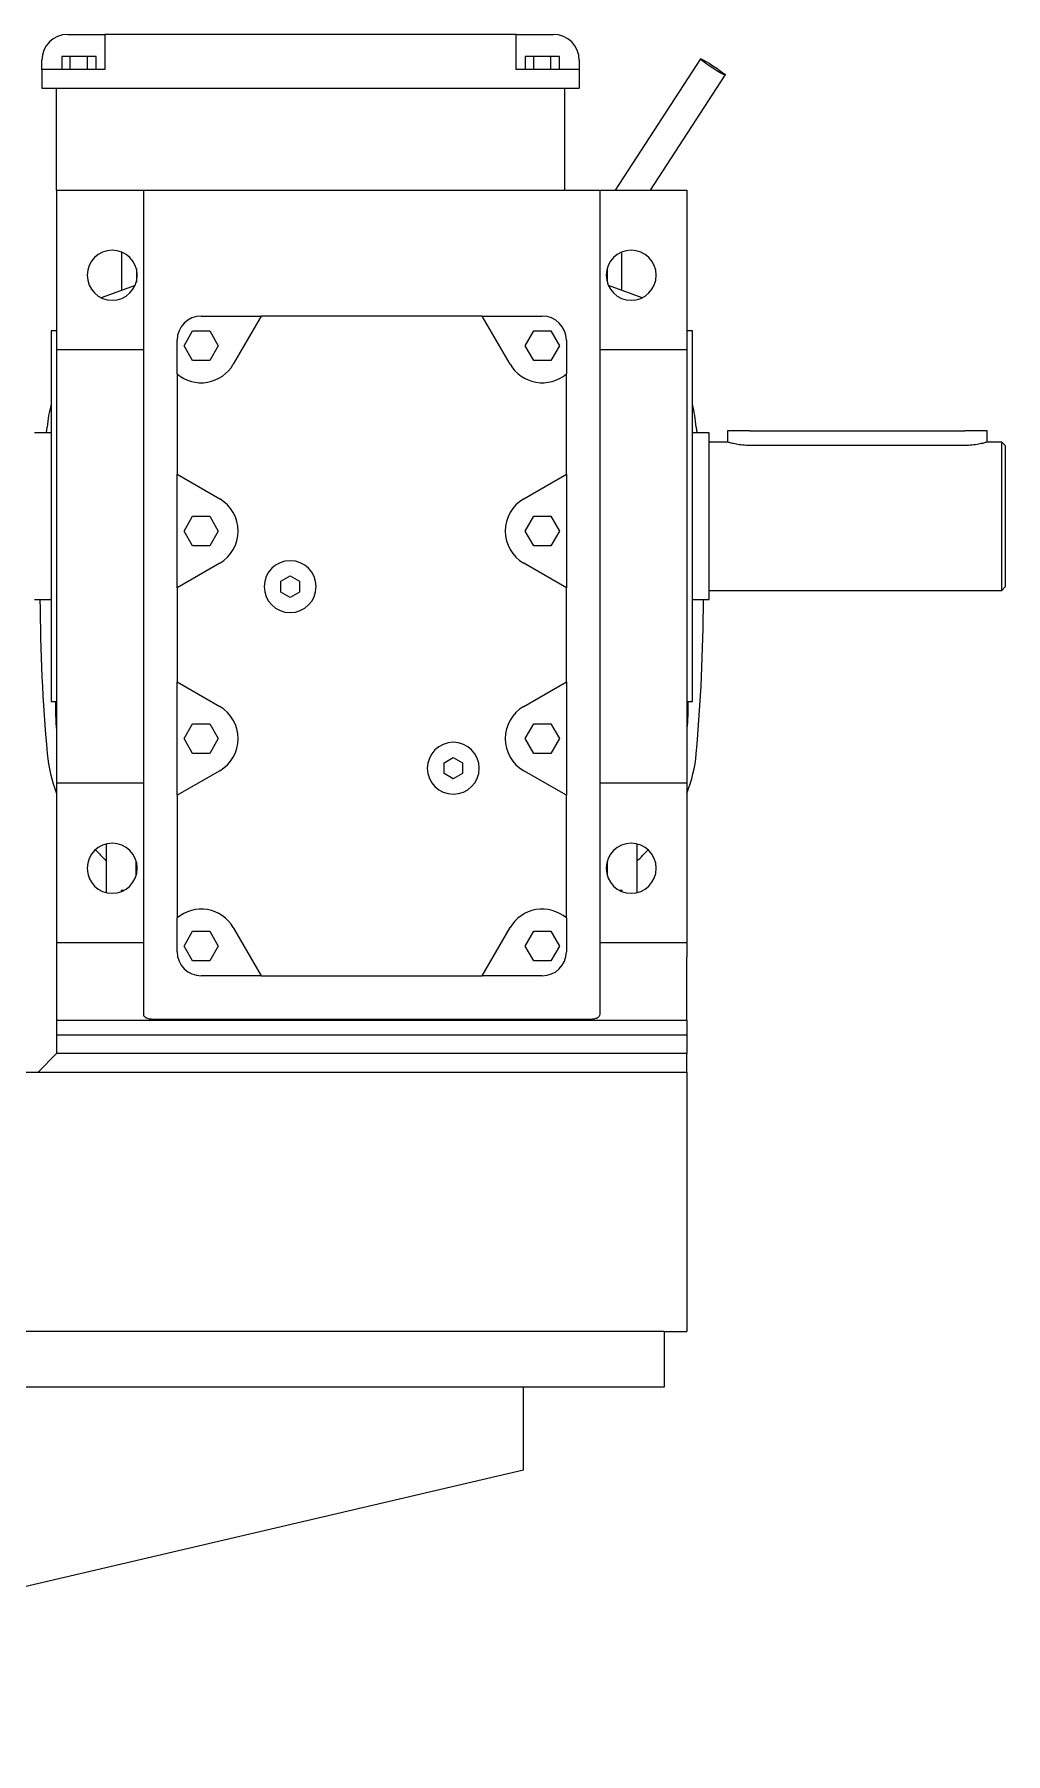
# Model space of a CAD drawing. Header units: millimetres. Extents: x 0 to 11880, y 0 to 8400.
# Drawn here: x 3919.6 to 4181.6, y 6259.7 to 6723.5 of the extents above; entities that cross this region are included whole.
import ezdxf

# ---------------------------------------------------------------- set-up
doc = ezdxf.new("R2010")
doc.units = ezdxf.units.MM
doc.header["$LTSCALE"] = 20

msp = doc.modelspace()

# ---------------------------------------------------------------- linework, layer by layer
at = {"color": 7, "linetype": 'Continuous', "lineweight": 25}
for p, q in [((3928.61, 6723.54), (3931.61, 6723.54)), ((3931.61, 6723.54), (3938.61, 6723.54)), ((4049.61, 6723.54), (3938.61, 6723.54)), ((3938.61, 6723.54), (3938.61, 6716.54)), ((4049.61, 6716.54), (4049.61, 6723.54)), ((4049.61, 6723.54), (4056.61, 6723.54)), ((4056.61, 6723.54), (4059.61, 6723.54)), ((3926.99, 6717.54), (3926.99, 6714.04)), ((3929.3, 6717.54), (3926.99, 6717.54)), ((3929.3, 6714.04), (3929.3, 6717.54)), ((3933.92, 6717.54), (3929.3, 6717.54)), ((3933.92, 6714.04), (3933.92, 6717.54)), ((3936.23, 6717.54), (3933.92, 6717.54)), ((3936.23, 6714.04), (3936.23, 6717.54)), ((4051.99, 6717.54), (4051.99, 6714.04)), ((4054.3, 6717.54), (4051.99, 6717.54)), ((4054.3, 6714.04), (4054.3, 6717.54)), ((4058.92, 6717.54), (4054.3, 6717.54)), ((4058.92, 6714.04), (4058.92, 6717.54)), ((4061.23, 6717.54), (4058.92, 6717.54)), ((4061.23, 6714.04), (4061.23, 6717.54)), ((4099.3, 6716.92), (4076.24, 6681.54)), ((3921.61, 6714.04), (3921.61, 6716.54)), ((3921.61, 6714.04), (3921.61, 6709.04)), ((3928.61, 6714.04), (3921.61, 6714.04)), ((3938.61, 6714.04), (3928.61, 6714.04)), ((3938.61, 6716.54), (3938.61, 6714.04)), ((4049.61, 6714.04), (4049.61, 6716.54)), ((4059.61, 6714.04), (4049.61, 6714.04)), ((4066.61, 6714.04), (4059.61, 6714.04)), ((4066.61, 6716.54), (4066.61, 6714.04)), ((4066.61, 6714.04), (4066.61, 6709.04)), ((4085.79, 6681.54), (4106, 6712.55)), ((3921.61, 6709.04), (3928.61, 6709.04)), ((3925.61, 6681.54), (3925.61, 6709.04)), ((3928.61, 6709.04), (4059.61, 6709.04)), ((4059.61, 6709.04), (4066.61, 6709.04)), ((4062.61, 6709.04), (4062.61, 6681.54)), ((3925.61, 6681.54), (3949.11, 6681.54)), ((3925.61, 6681.54), (3925.61, 6638.54)), ((3949.11, 6638.54), (3949.11, 6681.54)), ((3949.11, 6681.54), (3953.11, 6681.54)), ((3953.11, 6681.54), (4068.11, 6681.54)), ((4068.11, 6681.54), (4072.11, 6681.54)), ((4072.11, 6681.54), (4095.61, 6681.54)), ((4072.11, 6681.54), (4072.11, 6638.54)), ((4095.61, 6681.54), (4095.61, 6638.54)), ((3943.11, 6664.81), (3943.11, 6659.54)), ((4078.11, 6659.54), (4078.11, 6664.81)), ((3943.11, 6659.54), (3943.11, 6654.47)), ((3947.11, 6660.36), (3947.11, 6656.72)), ((4074.11, 6660.36), (4074.11, 6656.72)), ((4078.11, 6654.47), (4078.11, 6659.54)), ((3946.78, 6655.81), (3937.64, 6652.48)), ((4083.58, 6652.48), (4074.44, 6655.81)), ((3964.61, 6647.54), (3980.77, 6647.54)), ((3980.77, 6647.54), (3973.27, 6634.54)), ((4040.44, 6647.54), (3980.77, 6647.54)), ((4047.95, 6634.54), (4040.44, 6647.54)), ((4040.44, 6647.54), (4056.61, 6647.54)), ((3925.61, 6643.54), (3924.11, 6643.54)), ((3924.11, 6643.54), (3924.11, 6593.54)), ((3959.99, 6639.54), (3962.3, 6643.54)), ((3962.3, 6643.54), (3966.92, 6643.54)), ((3966.92, 6643.54), (3969.23, 6639.54)), ((4051.99, 6639.54), (4054.3, 6643.54)), ((4054.3, 6643.54), (4058.92, 6643.54)), ((4058.92, 6643.54), (4061.23, 6639.54)), ((4097.11, 6643.54), (4095.61, 6643.54)), ((4097.11, 6593.54), (4097.11, 6643.54)), ((3925.61, 6638.54), (3949.11, 6638.54)), ((3925.61, 6638.54), (3925.61, 6634.54)), ((3949.11, 6634.54), (3949.11, 6638.54)), ((3958.11, 6631.94), (3958.11, 6641.04)), ((3962.3, 6635.54), (3959.99, 6639.54)), ((3969.23, 6639.54), (3966.92, 6635.54)), ((4054.3, 6635.54), (4051.99, 6639.54)), ((4061.23, 6639.54), (4058.92, 6635.54)), ((4063.11, 6641.04), (4063.11, 6631.94)), ((4072.11, 6638.54), (4095.61, 6638.54)), ((4072.11, 6638.54), (4072.11, 6634.54)), ((4095.61, 6638.54), (4095.61, 6634.54)), ((3925.61, 6634.54), (3925.61, 6525.54)), ((3949.11, 6525.54), (3949.11, 6634.54)), ((3966.92, 6635.54), (3962.3, 6635.54)), ((4058.92, 6635.54), (4054.3, 6635.54)), ((4072.11, 6634.54), (4072.11, 6525.54)), ((4095.61, 6634.54), (4095.61, 6525.54)), ((3958.11, 6631.94), (3958.11, 6604.84)), ((4063.11, 6604.84), (4063.11, 6631.94)), ((3924.11, 6616.04), (3919.61, 6616.04)), ((3922.92, 6616.04), (3923.05, 6617.6)), ((4101.61, 6616.04), (4097.11, 6616.04)), ((4098.16, 6617.6), (4098.3, 6616.04)), ((4101.61, 6571.04), (4101.61, 6616.04)), ((4106.61, 6616.54), (4106.61, 6613.54)), ((4112.61, 6616.54), (4106.61, 6616.54)), ((4112.61, 6616.54), (4170.61, 6616.54)), ((4176.61, 6616.54), (4170.61, 6616.54)), ((4176.61, 6613.54), (4176.61, 6616.54)), ((4106.61, 6613.54), (4101.61, 6613.54)), ((4170.61, 6612.62), (4112.61, 6612.62)), ((4180.61, 6613.54), (4176.61, 6613.54)), ((4181.61, 6612.54), (4180.61, 6613.54)), ((4180.61, 6593.54), (4180.61, 6613.54)), ((4181.61, 6574.54), (4181.61, 6612.54)), ((3958.11, 6604.84), (3969.61, 6598.2)), ((3958.11, 6574.24), (3958.11, 6604.84)), ((4051.61, 6598.2), (4063.11, 6604.84)), ((4063.11, 6604.84), (4063.11, 6574.24)), ((3924.11, 6593.54), (3924.11, 6543.54)), ((3959.99, 6589.54), (3962.3, 6593.54)), ((3962.3, 6593.54), (3966.92, 6593.54)), ((3966.92, 6593.54), (3969.23, 6589.54)), ((4051.99, 6589.54), (4054.3, 6593.54)), ((4054.3, 6593.54), (4058.92, 6593.54)), ((4058.92, 6593.54), (4061.23, 6589.54)), ((4097.11, 6543.54), (4097.11, 6593.54)), ((4180.61, 6573.54), (4180.61, 6593.54)), ((3962.3, 6585.54), (3959.99, 6589.54)), ((3969.23, 6589.54), (3966.92, 6585.54)), ((4054.3, 6585.54), (4051.99, 6589.54)), ((4061.23, 6589.54), (4058.92, 6585.54)), ((3966.92, 6585.54), (3962.3, 6585.54)), ((4058.92, 6585.54), (4054.3, 6585.54)), ((3969.61, 6580.88), (3958.11, 6574.24)), ((4063.11, 6574.24), (4051.61, 6580.88)), ((3958.11, 6574.24), (3958.11, 6548.84)), ((3986.11, 6575.98), (3988.61, 6577.42)), ((3986.11, 6573.09), (3986.11, 6575.98)), ((3988.61, 6571.65), (3986.11, 6573.09)), ((3988.61, 6577.42), (3991.11, 6575.98)), ((3991.11, 6573.09), (3988.61, 6571.65)), ((3991.11, 6575.98), (3991.11, 6573.09)), ((4063.11, 6548.84), (4063.11, 6574.24)), ((4101.61, 6573.54), (4180.61, 6573.54)), ((4180.61, 6573.54), (4181.61, 6574.54)), ((3919.61, 6571.04), (3924.11, 6571.04)), ((4097.11, 6571.04), (4101.61, 6571.04)), ((3958.11, 6548.84), (3969.61, 6542.2)), ((3958.11, 6518.24), (3958.11, 6548.84)), ((4051.61, 6542.2), (4063.11, 6548.84)), ((4063.11, 6548.84), (4063.11, 6518.24)), ((3924.11, 6543.54), (3925.61, 6543.54)), ((3925.36, 6540.59), (3925.36, 6543.54)), ((4095.61, 6543.54), (4097.11, 6543.54)), ((4095.86, 6543.54), (4095.86, 6540.59)), ((3959.99, 6533.54), (3962.3, 6537.54)), ((3962.3, 6537.54), (3966.92, 6537.54)), ((3966.92, 6537.54), (3969.23, 6533.54)), ((4051.99, 6533.54), (4054.3, 6537.54)), ((4054.3, 6537.54), (4058.92, 6537.54)), ((4058.92, 6537.54), (4061.23, 6533.54)), ((3962.3, 6529.54), (3959.99, 6533.54)), ((3969.23, 6533.54), (3966.92, 6529.54)), ((4054.3, 6529.54), (4051.99, 6533.54)), ((4061.23, 6533.54), (4058.92, 6529.54)), ((3966.92, 6529.54), (3962.3, 6529.54)), ((4030.11, 6526.98), (4032.61, 6528.42)), ((4030.11, 6524.09), (4030.11, 6526.98)), ((4032.61, 6528.42), (4035.11, 6526.98)), ((4035.11, 6526.98), (4035.11, 6524.09)), ((4058.92, 6529.54), (4054.3, 6529.54)), ((3925.61, 6525.54), (3925.61, 6521.54)), ((3949.11, 6521.54), (3949.11, 6525.54)), ((3969.61, 6524.88), (3958.11, 6518.24)), ((4032.61, 6522.65), (4030.11, 6524.09)), ((4035.11, 6524.09), (4032.61, 6522.65)), ((4063.11, 6518.24), (4051.61, 6524.88)), ((4072.11, 6525.54), (4072.11, 6521.54)), ((4095.61, 6525.54), (4095.61, 6521.54)), ((3949.11, 6521.54), (3925.61, 6521.54)), ((3925.61, 6521.54), (3925.61, 6478.54)), ((3949.11, 6478.54), (3949.11, 6521.54)), ((3958.11, 6518.24), (3958.11, 6485.14)), ((4063.11, 6485.14), (4063.11, 6518.24)), ((4095.61, 6521.54), (4072.11, 6521.54)), ((4072.11, 6521.54), (4072.11, 6478.54)), ((4095.61, 6521.54), (4095.61, 6478.54)), ((3947.01, 6499.04), (3947.34, 6499.04)), ((4073.88, 6499.04), (4074.21, 6499.04)), ((3943.7, 6492.54), (3943.01, 6492.54)), ((4078.21, 6492.54), (4077.52, 6492.54)), ((4078.21, 6492.23), (4078.21, 6492.54)), ((3958.11, 6476.04), (3958.11, 6485.14)), ((4063.11, 6485.14), (4063.11, 6476.04)), ((3959.99, 6477.54), (3962.3, 6481.54)), ((3962.3, 6481.54), (3966.92, 6481.54)), ((3966.92, 6481.54), (3969.23, 6477.54)), ((3973.27, 6482.54), (3980.77, 6469.54)), ((4040.44, 6469.54), (4047.95, 6482.54)), ((4051.99, 6477.54), (4054.3, 6481.54)), ((4054.3, 6481.54), (4058.92, 6481.54)), ((4058.92, 6481.54), (4061.23, 6477.54)), ((3925.61, 6478.54), (3949.11, 6478.54)), ((3925.61, 6478.54), (3925.61, 6474.54)), ((3949.11, 6474.54), (3949.11, 6478.54)), ((3962.3, 6473.54), (3959.99, 6477.54)), ((3969.23, 6477.54), (3966.92, 6473.54)), ((4054.3, 6473.54), (4051.99, 6477.54)), ((4061.23, 6477.54), (4058.92, 6473.54)), ((4072.11, 6478.54), (4095.61, 6478.54)), ((4072.11, 6478.54), (4072.11, 6474.54)), ((4095.61, 6478.54), (4095.61, 6474.54)), ((3925.61, 6474.54), (3925.61, 6469.54)), ((3949.11, 6469.54), (3949.11, 6474.54)), ((3966.92, 6473.54), (3962.3, 6473.54)), ((4058.92, 6473.54), (4054.3, 6473.54)), ((4072.11, 6474.54), (4072.11, 6469.54)), ((4095.61, 6469.54), (4095.61, 6474.54)), ((3925.61, 6469.54), (3925.61, 6457.54)), ((3949.11, 6459.15), (3949.11, 6469.54)), ((3980.77, 6469.54), (3964.61, 6469.54)), ((3980.77, 6469.54), (4040.44, 6469.54)), ((4056.61, 6469.54), (4040.44, 6469.54)), ((4072.11, 6469.54), (4072.11, 6459.15)), ((4095.61, 6457.54), (4095.61, 6469.54)), ((3925.61, 6457.54), (4095.61, 6457.54)), ((3925.61, 6457.54), (3925.61, 6453.54)), ((4068.11, 6457.71), (3953.11, 6457.71)), ((4095.61, 6457.54), (4095.61, 6453.54)), ((3925.61, 6453.54), (3925.61, 6448.54)), ((4095.61, 6453.54), (3925.61, 6453.54)), ((4095.61, 6453.54), (4095.61, 6448.54)), ((3920.61, 6443.54), (3925.61, 6448.54)), ((4095.61, 6448.54), (3925.61, 6448.54)), ((4095.61, 6443.54), (4095.61, 6448.54)), ((3678.61, 6443.54), (4095.61, 6443.54)), ((3920.61, 6443.54), (4095.61, 6443.54)), ((4095.61, 6443.54), (4095.61, 6373.54)), ((4089.51, 6373.54), (3689.51, 6373.54)), ((4089.51, 6373.54), (4089.51, 6358.54)), ((4089.51, 6373.54), (4095.61, 6373.54)), ((4089.51, 6358.54), (3689.51, 6358.54)), ((4051.51, 6336.29), (4051.51, 6358.54)), ((3724.42, 6259.68), (4051.51, 6336.29))]:
    msp.add_line(p, q, dxfattribs=at)
at = {"color": 7, "linetype": 'Continuous', "lineweight": 25, "flags": 128}
for points in [[(4102.65, 6714.39), (4101.62, 6715.07), (4100.68, 6715.73), (4099.94, 6716.28), (4099.46, 6716.69), (4099.3, 6716.9), (4099.46, 6716.91), (4099.94, 6716.69), (4100.68, 6716.29), (4101.62, 6715.74), (4102.65, 6715.08)], [(4102.65, 6715.08), (4103.69, 6714.39), (4104.62, 6713.74), (4105.37, 6713.18), (4105.84, 6712.78), (4106.01, 6712.56), (4105.84, 6712.56), (4105.37, 6712.77), (4104.62, 6713.18), (4103.69, 6713.73), (4102.65, 6714.39)], [(3925.61, 6536.38), (3925.45, 6537.99), (3925.36, 6540.59)], [(4095.86, 6540.59), (4095.76, 6537.99), (4095.61, 6536.38)], [(3943.01, 6492.54), (3943.01, 6492.44), (3943.01, 6492.23)]]:
    msp.add_lwpolyline(points, dxfattribs=at)
at = {"color": 7, "linetype": 'Continuous', "lineweight": 25}
for centre, radius, start, end in [((3928.61, 6716.54), 7, 90, 180), ((4059.61, 6716.54), 7, 0, 90), ((3940.61, 6658.54), 6.75, 0, 180), ((4080.61, 6658.54), 6.75, 0, 180), ((3940.61, 6658.54), 6.75, 180, 0), ((4080.61, 6658.54), 6.75, 180, 0), ((3964.61, 6641.04), 6.5, 90, 180), ((4056.61, 6641.04), 6.5, 0, 90), ((3964.61, 6639.54), 10, 229.4584, 330), ((4056.61, 6639.54), 10, 210, 310.5416), ((3960.91, 6614.25), 38, 165.5481, 174.9441), ((4060.31, 6614.25), 38, 5.0559, 14.4519), ((3964.61, 6589.54), 10, 300, 60), ((4056.61, 6589.54), 10, 120, 240), ((3988.61, 6574.54), 7, 0, 180), ((3988.61, 6574.54), 7, 180, 0), ((4421.11, 6573.54), 500, 180.2865, 185.0559), ((3600.11, 6573.54), 500, 354.9441, 359.7135), ((3964.61, 6533.54), 10, 300, 60), ((4056.61, 6533.54), 10, 120, 240), ((4032.61, 6525.54), 7, 0, 180), ((3960.91, 6532.82), 38, 185.0559, 201.7385), ((4060.31, 6532.82), 38, 338.2615, 354.9441), ((4032.61, 6525.54), 7, 180, 0), ((3940.61, 6498.54), 6.75, 0, 180), ((4010.61, 6573.54), 102.25, 223.203, 225.4874), ((4080.61, 6498.54), 6.75, 0, 180), ((4010.61, 6573.54), 102.25, 314.4742, 316.797), ((3940.61, 6498.54), 6.75, 180, 0), ((4080.61, 6498.54), 6.75, 180, 0), ((3964.61, 6477.54), 10, 30, 130.5416), ((4056.61, 6477.54), 10, 49.4584, 150), ((3964.61, 6476.04), 6.5, 180, 270), ((4056.61, 6476.04), 6.5, 270, 0)]:
    msp.add_arc(centre, radius, start, end, dxfattribs=at)
for points, knots in [([(4112.61, 6612.62), (4111.95, 6612.64), (4110.64, 6612.68), (4108.87, 6612.96), (4107.5, 6613.28), (4106.73, 6613.5), (4106.64, 6613.53), (4106.61, 6613.54)], [0, 0, 0, 0, 0.208039, 0.415846, 0.629628, 0.84774, 1, 1, 1, 1]), ([(4176.61, 6613.54), (4176.55, 6613.52), (4176.42, 6613.48), (4175.43, 6613.2), (4173.96, 6612.89), (4172.25, 6612.65), (4171.09, 6612.63), (4170.61, 6612.62)], [0, 0, 0, 0, 0.208277, 0.416348, 0.629825, 0.848011, 1, 1, 1, 1]), ([(3939.01, 6504.98), (3939.01, 6504.64), (3939.01, 6503.45), (3939.01, 6501.56), (3939.01, 6498.5), (3939.01, 6495.11), (3939.01, 6493.08), (3939.01, 6492.12)], [0, 0, 0, 0, 0.063706, 0.223156, 0.382575, 0.707794, 1, 1, 1, 1]), ([(4082.21, 6492.1), (4082.21, 6493.07), (4082.21, 6495.1), (4082.21, 6499.21), (4082.21, 6502.6), (4082.21, 6504.63), (4082.21, 6504.96)], [0, 0, 0, 0, 0.293954, 0.619103, 0.937495, 1, 1, 1, 1]), ([(3947.01, 6500.6), (3947.01, 6499.6), (3947.01, 6498.26), (3947.01, 6497.11), (3947.01, 6496.81)], [0, 0, 0, 0, 0.741819, 1, 1, 1, 1]), ([(4074.21, 6496.48), (4074.21, 6496.88), (4074.21, 6498.04), (4074.21, 6499.39), (4074.21, 6500.26)], [0, 0, 0, 0, 0.350504, 1, 1, 1, 1]), ([(3953.11, 6457.71), (3952.67, 6457.71), (3951.78, 6457.73), (3950.61, 6457.86), (3949.72, 6458.12), (3949.19, 6458.55), (3949.14, 6458.95), (3949.11, 6459.15)], [0, 0, 0, 0, 0.203048, 0.406138, 0.60801, 0.80945, 1, 1, 1, 1]), ([(4072.11, 6459.15), (4072.07, 6458.91), (4071.99, 6458.45), (4071.3, 6458.03), (4070.26, 6457.8), (4069.15, 6457.72), (4068.41, 6457.71), (4068.11, 6457.71)], [0, 0, 0, 0, 0.225958, 0.452796, 0.660481, 0.861665, 1, 1, 1, 1])]:
    msp.add_open_spline(points, degree=3, knots=knots, dxfattribs=at)

doc.saveas('drawing.dxf')
